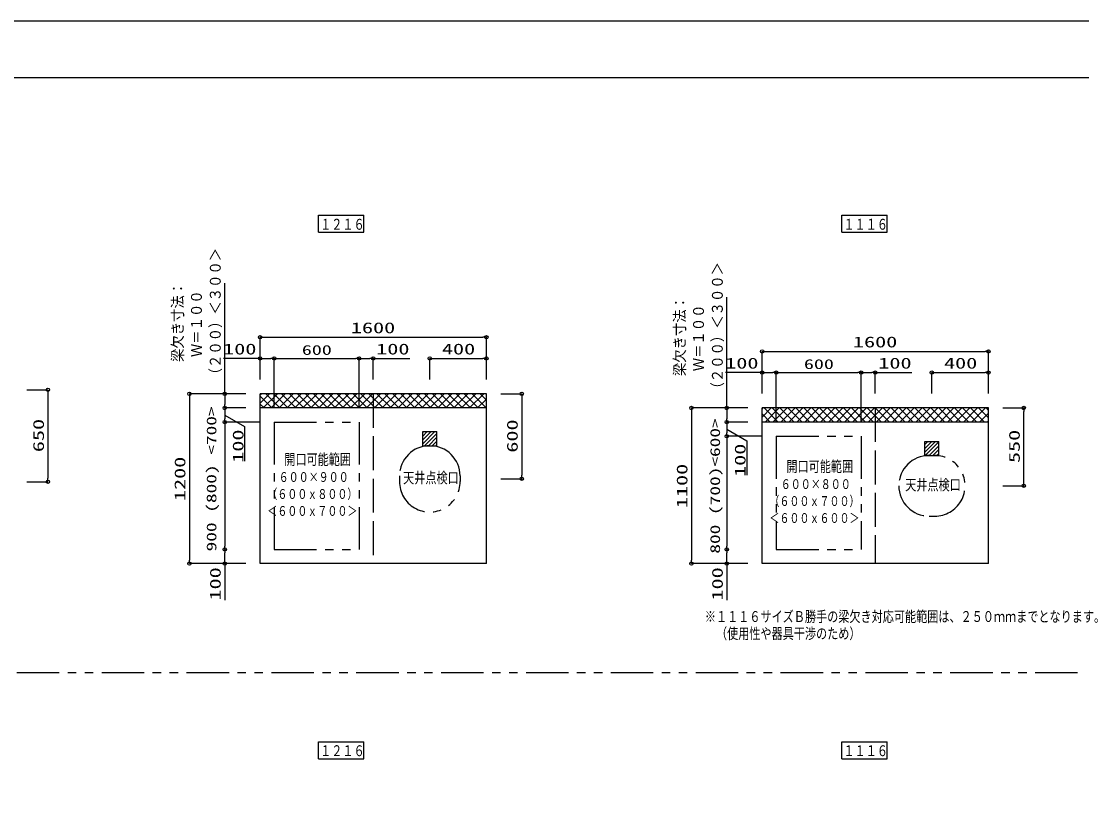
# Model space of a CAD drawing. Units: millimetres on the paper. Extents: x -305 to 305, y -152 to 152.
# Drawn here: x -86.6 to 100.8, y 8.4 to 148.5 of the extents above; entities that cross this region are included whole.
import ezdxf
from ezdxf.enums import TextEntityAlignment as Align

# ---------------------------------------------------------------- set-up
doc = ezdxf.new("R2010")
doc.units = ezdxf.units.MM
doc.linetypes.add('DASHED', pattern=[7.5, 6, -1.5])
doc.linetypes.add('USER2', pattern=[15, 7.5, -1.5, 1.5, -1.5, 1.5, -1.5])
for name, color, linetype, lineweight in [('0-0_VIEW0004', 7, 'Continuous', 25), ('0-2_図面枠', 3, 'Continuous', 25), ('0-3_0', 7, 'Continuous', 25), ('0-4_DEFPOINTS', 7, 'Continuous', 25)]:
    doc.layers.add(name, color=color, linetype=linetype, lineweight=lineweight)
doc.styles.add('ＭＳ ゴシック', font='')
doc.styles.get('ＭＳ ゴシック').set_extended_font_data('MS Gothic')

# ---------------------------------------------------------------- blocks, each defined once
blk = doc.blocks.new('_ORIGIN')
at = {"layer": '0-3_0'}
blk.add_line((0, 0), (-1, 0), dxfattribs=at)
blk.add_circle((0, 0), 0.5, dxfattribs=at)
blk = doc.blocks.new('X123')
at = {"layer": '0-3_0', "style": 'ＭＳ ゴシック', "width": 0.9}
for s, p in [('（２００）＜３００＞', (-81.017, 230.862)), ('梁欠き寸法：', (-87.683, 234.29)), ('Ｗ＝１００', (-84.35, 235.148))]:
    blk.add_text(s, height=1.921, rotation=90, dxfattribs=at).set_placement(p, align=Align.BOTTOM_LEFT)
blk = doc.blocks.new('X127')
at = {"layer": '0-3_0', "style": 'ＭＳ ゴシック', "width": 0.9}
for s, p in [('（２００）＜３００＞', (-169.767, 233.362)), ('梁欠き寸法：', (-176.433, 236.79)), ('Ｗ＝１００', (-173.1, 237.648))]:
    blk.add_text(s, height=1.921, rotation=90, dxfattribs=at).set_placement(p, align=Align.BOTTOM_LEFT)

msp = doc.modelspace()

# ---------------------------------------------------------------- linework, layer by layer
at = {"layer": '0-0_VIEW0004'}
for p, q in [((-34.068, 111.203), (-34.068, 114.203)), ((-34.068, 114.203), (-26.068, 114.203)), ((-26.068, 111.203), (-26.068, 114.203)), ((58.432, 111.203), (58.432, 114.203)), ((58.432, 114.203), (66.432, 114.203)), ((66.432, 111.203), (66.432, 114.203)), ((-34.068, 111.203), (-26.068, 111.203)), ((58.432, 111.203), (66.432, 111.203)), ((-50.654, 82.655), (-50.654, 102.221)), ((38.096, 80.155), (38.096, 99.721)), ((-44.406, 85.195), (-44.406, 92.655)), ((-43.806, 92.655), (-5.006, 92.655)), ((-4.406, 85.195), (-4.406, 92.655)), ((44.344, 82.695), (44.344, 90.155)), ((44.944, 90.155), (83.744, 90.155)), ((84.344, 82.695), (84.344, 90.155)), ((-44.406, 88.905), (-50.863, 88.905)), ((-44.406, 85.195), (-44.406, 88.905)), ((-43.806, 88.905), (-42.506, 88.905)), ((-41.906, 85.195), (-41.906, 88.905)), ((-41.906, 80.195), (-41.906, 88.905)), ((-41.306, 88.905), (-27.506, 88.905)), ((-26.906, 85.872), (-26.906, 88.905)), ((-26.906, 80.195), (-26.906, 88.905)), ((-26.306, 88.905), (-25.006, 88.905)), ((-14.406, 85.195), (-14.406, 88.905)), ((-13.806, 88.905), (-5.006, 88.905)), ((-4.406, 85.195), (-4.406, 88.905)), ((44.344, 86.405), (37.887, 86.405)), ((44.344, 82.695), (44.344, 86.405)), ((44.944, 86.405), (46.244, 86.405)), ((46.844, 82.695), (46.844, 86.405)), ((46.844, 77.695), (46.844, 86.405)), ((47.444, 86.405), (61.244, 86.405)), ((61.844, 83.372), (61.844, 86.405)), ((61.844, 77.695), (61.844, 86.405)), ((62.444, 86.405), (63.744, 86.405)), ((74.344, 82.695), (74.344, 86.405)), ((74.944, 86.405), (83.744, 86.405)), ((84.344, 82.695), (84.344, 86.405)), ((-85.616, 83.375), (-81.905, 83.375)), ((-81.905, 82.775), (-81.905, 67.725)), ((-46.946, 82.655), (-56.904, 82.655)), ((-46.946, 82.655), (-50.654, 82.655)), ((-4.406, 82.655), (-44.406, 82.655)), ((-44.406, 52.655), (-44.406, 82.655)), ((-4.406, 52.655), (-4.406, 82.655)), ((-1.866, 82.654), (1.845, 82.654)), ((-56.904, 82.055), (-56.904, 53.255)), ((-50.654, 82.055), (-50.654, 80.755)), ((1.845, 82.054), (1.845, 68.254)), ((-50.656, 79.555), (-50.656, 78.255)), ((-46.946, 80.155), (-50.654, 80.155)), ((-4.406, 80.155), (-44.406, 80.155)), ((41.804, 80.155), (31.846, 80.155)), ((31.846, 79.555), (31.846, 53.255)), ((41.804, 80.155), (38.096, 80.155)), ((38.096, 79.555), (38.096, 78.255)), ((84.344, 80.155), (44.344, 80.155)), ((84.344, 52.655), (84.344, 80.155)), ((86.884, 80.154), (90.594, 80.154)), ((90.594, 67.004), (90.594, 79.554)), ((-46.946, 77.655), (-50.656, 77.655)), ((-44.446, 77.655), (-50.654, 77.655)), ((-50.654, 77.055), (-50.654, 55.755)), ((38.094, 77.055), (38.094, 75.755)), ((41.804, 77.655), (38.096, 77.655)), ((84.344, 77.655), (44.344, 77.655)), ((41.804, 75.155), (38.094, 75.155)), ((44.304, 75.155), (38.096, 75.155)), ((38.096, 74.555), (38.096, 55.755)), ((-1.866, 67.654), (1.845, 67.654)), ((-85.616, 67.125), (-81.905, 67.125)), ((86.884, 66.404), (90.594, 66.404)), ((-50.655, 53.255), (-50.655, 54.555)), ((38.095, 53.255), (38.095, 54.555)), ((-46.946, 52.655), (-56.904, 52.655)), ((-50.655, 52.655), (-50.655, 46.197)), ((-4.406, 52.655), (-44.406, 52.655)), ((41.804, 52.655), (31.846, 52.655)), ((38.095, 52.655), (38.095, 46.197)), ((-34.068, 18.173), (-34.068, 21.173)), ((-34.068, 21.173), (-26.068, 21.173)), ((-26.068, 18.173), (-26.068, 21.173)), ((58.432, 18.173), (58.432, 21.173)), ((58.432, 21.173), (66.432, 21.173)), ((66.432, 18.173), (66.432, 21.173)), ((-34.068, 18.173), (-26.068, 18.173)), ((58.432, 18.173), (66.432, 18.173))]:
    msp.add_line(p, q, dxfattribs=at)
at = {"layer": '0-0_VIEW0004', "linetype": 'DASHED'}
for p, q in [((-24.406, 82.655), (-24.406, 52.655)), ((64.344, 80.155), (64.344, 52.655))]:
    msp.add_line(p, q, dxfattribs=at)
at = {"layer": '0-0_VIEW0004', "linetype": 'USER2'}
for p, q in [((-41.906, 77.655), (-41.906, 55.155)), ((-41.906, 77.655), (-26.906, 77.655)), ((-26.906, 77.655), (-26.906, 55.155)), ((46.844, 75.155), (46.844, 55.155)), ((73.862, 71.767), (74.862, 71.767)), ((-19.769, 68.137), (-19.769, 67.137)), ((-9.044, 68.137), (-9.044, 67.137)), ((73.862, 61.042), (74.862, 61.042)), ((-41.906, 55.155), (-26.906, 55.155)), ((46.844, 55.155), (61.844, 55.155))]:
    msp.add_line(p, q, dxfattribs=at)
at = {"layer": '0-0_VIEW0004', "color": 40}
for p, q in [((-15.656, 73.492), (-15.656, 75.992)), ((-15.656, 75.992), (-13.156, 75.992)), ((-13.156, 73.492), (-13.156, 75.992)), ((-15.656, 73.492), (-13.156, 73.492)), ((75.594, 71.742), (75.594, 74.242)), ((73.094, 71.742), (75.594, 71.742))]:
    msp.add_line(p, q, dxfattribs=at)
at = {"layer": '0-0_VIEW0004', "color": 160, "linetype": 'USER2'}
msp.add_line((100.103, 33.375), (-268.854, 33.375), dxfattribs=at)
at = {"layer": '0-0_VIEW0004'}
for points in [[(-24.406, 85.195), (-24.406, 88.905), (-17.949, 88.905)], [(64.344, 82.695), (64.344, 86.405), (70.816, 86.405)], [(-50.656, 78.905), (-47.133, 76.87), (-47.133, 70.755)], [(84.344, 52.655), (44.344, 52.655), (44.344, 80.155)], [(38.094, 76.405), (41.617, 74.37), (41.617, 68.255)]]:
    msp.add_lwpolyline(points, dxfattribs=at)
at = {"layer": '0-0_VIEW0004', "linetype": 'USER2'}
msp.add_lwpolyline([(46.844, 75.155), (61.844, 75.155), (61.844, 55.155)], dxfattribs=at)
at = {"layer": '0-0_VIEW0004', "color": 40}
msp.add_lwpolyline([(73.094, 71.742), (73.094, 74.242), (75.594, 74.242)], dxfattribs=at)
at = {"layer": '0-0_VIEW0004', "linetype": 'USER2'}
for centre, start, end in [((-14.406, 68.137), 89.99998, 179.99996), ((-14.406, 68.137), 0.00002, 89.99998), ((73.862, 66.405), 90.00002, 179.99998), ((74.862, 66.405), 269.99996, 90), ((-14.406, 67.137), 179.99996, 0), ((73.862, 66.405), 179.99998, 269.99996)]:
    msp.add_arc(centre, 5.362, start, end, dxfattribs=at)
at = {"layer": '0-2_図面枠'}
msp.add_lwpolyline([(-291.017, -138.498), (108.983, -138.498), (108.983, 138.502), (-291.017, 138.502)], close=True, dxfattribs=at)
at = {"layer": '0-3_0'}
for p, q in [((-44.406, 81.001), (-42.753, 82.655)), ((-44.406, 82.405), (-44.156, 82.655)), ((-43.85, 80.155), (-41.35, 82.655)), ((-40.904, 80.155), (-43.404, 82.655)), ((-42.447, 80.155), (-39.947, 82.655)), ((-39.501, 80.155), (-42.001, 82.655)), ((-41.044, 80.155), (-38.544, 82.655)), ((-38.098, 80.155), (-40.598, 82.655)), ((-39.64, 80.155), (-37.14, 82.655)), ((-36.695, 80.155), (-39.195, 82.655)), ((-38.237, 80.155), (-35.737, 82.655)), ((-35.292, 80.155), (-37.792, 82.655)), ((-36.834, 80.155), (-34.334, 82.655)), ((-33.888, 80.155), (-36.388, 82.655)), ((-35.431, 80.155), (-32.931, 82.655)), ((-32.485, 80.155), (-34.985, 82.655)), ((-34.028, 80.155), (-31.528, 82.655)), ((-31.082, 80.155), (-33.582, 82.655)), ((-32.625, 80.155), (-30.125, 82.655)), ((-29.679, 80.155), (-32.179, 82.655)), ((-31.221, 80.155), (-28.721, 82.655)), ((-28.276, 80.155), (-30.776, 82.655)), ((-29.818, 80.155), (-27.318, 82.655)), ((-26.873, 80.155), (-29.373, 82.655)), ((-28.415, 80.155), (-25.915, 82.655)), ((-25.469, 80.155), (-27.969, 82.655)), ((-27.012, 80.155), (-24.512, 82.655)), ((-24.066, 80.155), (-26.566, 82.655)), ((-25.609, 80.155), (-23.109, 82.655)), ((-22.663, 80.155), (-25.163, 82.655)), ((-24.206, 80.155), (-21.706, 82.655)), ((-21.26, 80.155), (-23.76, 82.655)), ((-22.802, 80.155), (-20.302, 82.655)), ((-19.857, 80.155), (-22.357, 82.655)), ((-21.399, 80.155), (-18.899, 82.655)), ((-18.454, 80.155), (-20.954, 82.655)), ((-19.996, 80.155), (-17.496, 82.655)), ((-17.05, 80.155), (-19.55, 82.655)), ((-18.593, 80.155), (-16.093, 82.655)), ((-15.647, 80.155), (-18.147, 82.655)), ((-17.19, 80.155), (-14.69, 82.655)), ((-14.244, 80.155), (-16.744, 82.655)), ((-15.787, 80.155), (-13.287, 82.655)), ((-12.841, 80.155), (-15.341, 82.655)), ((-14.383, 80.155), (-11.883, 82.655)), ((-11.438, 80.155), (-13.938, 82.655)), ((-12.98, 80.155), (-10.48, 82.655)), ((-10.035, 80.155), (-12.535, 82.655)), ((-11.577, 80.155), (-9.077, 82.655)), ((-8.631, 80.155), (-11.131, 82.655)), ((-10.174, 80.155), (-7.674, 82.655)), ((-7.228, 80.155), (-9.728, 82.655)), ((-8.771, 80.155), (-6.271, 82.655)), ((-5.825, 80.155), (-8.325, 82.655)), ((-7.368, 80.155), (-4.868, 82.655)), ((-4.422, 80.155), (-6.922, 82.655)), ((-4.406, 81.542), (-5.519, 82.655)), ((-42.307, 80.155), (-44.406, 82.253)), ((-43.711, 80.155), (-44.406, 80.85)), ((-5.964, 80.155), (-4.406, 81.713)), ((-4.561, 80.155), (-4.406, 80.31)), ((44.344, 78.546), (45.953, 80.155)), ((44.344, 79.949), (44.549, 80.155)), ((45.786, 77.655), (44.344, 79.096)), ((47.189, 77.655), (44.689, 80.155)), ((44.856, 77.655), (47.356, 80.155)), ((48.592, 77.655), (46.092, 80.155)), ((46.259, 77.655), (48.759, 80.155)), ((49.995, 77.655), (47.495, 80.155)), ((47.662, 77.655), (50.162, 80.155)), ((51.398, 77.655), (48.898, 80.155)), ((49.065, 77.655), (51.565, 80.155)), ((52.802, 77.655), (50.302, 80.155)), ((50.468, 77.655), (52.968, 80.155)), ((54.205, 77.655), (51.705, 80.155)), ((51.872, 77.655), (54.372, 80.155)), ((55.608, 77.655), (53.108, 80.155)), ((53.275, 77.655), (55.775, 80.155)), ((57.011, 77.655), (54.511, 80.155)), ((54.678, 77.655), (57.178, 80.155)), ((58.414, 77.655), (55.914, 80.155)), ((56.081, 77.655), (58.581, 80.155)), ((59.817, 77.655), (57.317, 80.155)), ((57.484, 77.655), (59.984, 80.155)), ((61.221, 77.655), (58.721, 80.155)), ((58.887, 77.655), (61.387, 80.155)), ((62.624, 77.655), (60.124, 80.155)), ((60.291, 77.655), (62.791, 80.155)), ((64.027, 77.655), (61.527, 80.155)), ((61.694, 77.655), (64.194, 80.155)), ((65.43, 77.655), (62.93, 80.155)), ((63.097, 77.655), (65.597, 80.155)), ((66.833, 77.655), (64.333, 80.155)), ((64.5, 77.655), (67, 80.155)), ((68.236, 77.655), (65.736, 80.155)), ((65.903, 77.655), (68.403, 80.155)), ((69.64, 77.655), (67.14, 80.155)), ((67.306, 77.655), (69.806, 80.155)), ((71.043, 77.655), (68.543, 80.155)), ((68.71, 77.655), (71.21, 80.155)), ((72.446, 77.655), (69.946, 80.155)), ((70.113, 77.655), (72.613, 80.155)), ((73.849, 77.655), (71.349, 80.155)), ((71.516, 77.655), (74.016, 80.155)), ((75.252, 77.655), (72.752, 80.155)), ((72.919, 77.655), (75.419, 80.155)), ((76.655, 77.655), (74.155, 80.155)), ((74.322, 77.655), (76.822, 80.155)), ((78.059, 77.655), (75.559, 80.155)), ((75.725, 77.655), (78.225, 80.155)), ((79.462, 77.655), (76.962, 80.155)), ((77.129, 77.655), (79.629, 80.155)), ((80.865, 77.655), (78.365, 80.155)), ((78.532, 77.655), (81.032, 80.155)), ((82.268, 77.655), (79.768, 80.155)), ((79.935, 77.655), (82.435, 80.155)), ((83.671, 77.655), (81.171, 80.155)), ((81.338, 77.655), (83.838, 80.155)), ((84.344, 78.385), (82.574, 80.155)), ((82.741, 77.655), (84.344, 79.257)), ((84.344, 79.788), (83.978, 80.155)), ((44.383, 77.655), (44.344, 77.693)), ((84.144, 77.655), (84.344, 77.854))]:
    msp.add_line(p, q, dxfattribs=at)
at = {"layer": '0-3_0', "color": 40}
for p, q in [((-15.656, 73.83), (-13.494, 75.992)), ((-15.656, 74.503), (-14.167, 75.992)), ((-15.656, 75.177), (-14.841, 75.992)), ((-15.656, 75.85), (-15.514, 75.992)), ((-15.32, 73.492), (-13.156, 75.656)), ((-14.647, 73.492), (-13.156, 74.983)), ((-13.973, 73.492), (-13.156, 74.309)), ((-13.3, 73.492), (-13.156, 73.636)), ((73.094, 72.328), (75.008, 74.242)), ((73.094, 73.002), (74.334, 74.242)), ((73.094, 73.675), (73.661, 74.242)), ((73.181, 71.742), (75.594, 74.155)), ((73.855, 71.742), (75.594, 73.481)), ((74.528, 71.742), (75.594, 72.808)), ((75.202, 71.742), (75.594, 72.134))]:
    msp.add_line(p, q, dxfattribs=at)
at = {"layer": '0-4_DEFPOINTS'}
msp.add_line((118.983, 148.502), (-301.017, 148.502), dxfattribs=at)

# ---------------------------------------------------------------- block references
at = {"layer": '0-0_VIEW0004'}
for name in ['X127', 'X123']:
    msp.add_blockref(name, (118.983, -148.498), dxfattribs=at)
at = {"layer": '0-0_VIEW0004', "xscale": 0.6, "yscale": 0.6}
for p, rotation in [((-44.406, 92.655), 180), ((44.344, 90.155), 180), ((-44.406, 88.905), 180), ((-41.906, 88.905), 180), ((-26.906, 88.905), 180), ((-14.406, 88.905), 180), ((44.344, 86.405), 180), ((46.844, 86.405), 180), ((61.844, 86.405), 180), ((74.344, 86.405), 180), ((-81.905, 83.375), 90), ((-56.904, 82.655), 90), ((-50.654, 82.655), 90), ((1.845, 82.654), 90), ((-50.654, 80.155), 270), ((-50.656, 80.155), 90), ((31.846, 80.155), 90), ((38.096, 80.155), 90), ((90.594, 80.154), 90), ((-50.656, 77.655), 270), ((-50.654, 77.655), 90), ((38.094, 77.655), 90), ((38.096, 77.655), 270), ((38.094, 75.155), 270), ((38.096, 75.155), 90), ((-81.905, 67.125), 270), ((1.845, 67.654), 270), ((90.594, 66.404), 270), ((-50.655, 55.155), 90), ((-50.654, 55.155), 270), ((38.095, 55.155), 90), ((38.096, 55.155), 270), ((-56.904, 52.655), 270), ((-50.655, 52.655), 270), ((31.846, 52.655), 270), ((38.095, 52.655), 270)]:
    msp.add_blockref('_ORIGIN', p, dxfattribs=dict(at, rotation=rotation))
for p in [(-4.406, 92.655), (84.344, 90.155), (-41.906, 88.905), (-26.906, 88.905), (-24.406, 88.905), (-4.406, 88.905), (46.844, 86.405), (61.844, 86.405), (64.344, 86.405), (84.344, 86.405)]:
    msp.add_blockref('_ORIGIN', p, dxfattribs=at)

# ---------------------------------------------------------------- texts
at = {"layer": '0-0_VIEW0004', "style": 'ＭＳ ゴシック'}
for s, height, width, p in [('１２１６', 1.921, 0.75, (-33.782, 111.083)), ('１１１６', 1.921, 0.75, (58.718, 111.083)), ('1600', 1.921, 1.5, (-28.358, 92.784)), ('1600', 1.921, 1.5, (60.392, 90.284)), ('100', 1.921, 1.5, (-50.935, 89.034)), ('600', 1.73, 1.5, (-37.02, 89.021)), ('100', 1.921, 1.5, (-23.878, 89.034)), ('400', 1.921, 1.5, (-12.262, 89.034)), ('100', 1.921, 1.5, (37.815, 86.534)), ('600', 1.73, 1.5, (51.73, 86.521)), ('100', 1.921, 1.5, (64.88, 86.534)), ('400', 1.921, 1.5, (76.488, 86.534)), ('開口可能範囲', 1.921, 0.75, (-40.121, 69.53)), ('開口可能範囲', 1.921, 0.75, (48.629, 68.28)), ('６００×９００', 1.73, 0.75, (-41.121, 66.57)), ('天井点検口', 1.921, 0.75, (-19.121, 66.284)), ('６００×８００', 1.73, 0.75, (47.629, 65.32)), ('天井点検口', 1.921, 0.75, (69.629, 65.034)), ('（６００ｘ８００）', 1.73, 0.75, (-43.121, 63.573)), ('（６００ｘ７００）', 1.73, 0.75, (45.629, 62.323)), ('＜６００ｘ７００＞', 1.73, 0.75, (-43.121, 60.575)), ('＜６００ｘ６００＞', 1.73, 0.75, (45.629, 59.325)), ('※１１１６サイズＢ勝手の梁欠き対応可能範囲は、２５０ｍｍまでとなります。', 1.921, 0.75, (34.222, 41.762)), ('\u3000（使用性や器具干渉のため）', 1.921, 0.75, (34.222, 38.765)), ('１２１６', 1.921, 0.75, (-33.782, 18.054)), ('１１１６', 1.921, 0.75, (58.718, 18.054))]:
    msp.add_text(s, height=height, dxfattribs=dict(at, width=width)).set_placement(p, align=Align.BOTTOM_LEFT)
for s, height, width, p in [('900 (800) <700>', 1.732, 1.45, (-51.61, 54.81)), ('650', 1.921, 1.5, (-82.035, 72.346)), ('600', 1.921, 1.5, (1.715, 72.251)), ('800 (700)<600>', 1.732, 1.45, (37.42, 54.409)), ('100', 1.921, 1.5, (-46.763, 70.468)), ('550', 1.921, 1.5, (90.464, 70.423)), ('100', 1.921, 1.5, (41.987, 67.968)), ('1200', 1.921, 1.5, (-57.034, 63.703)), ('1100', 1.921, 1.5, (31.716, 62.453)), ('100', 1.921, 1.5, (-50.785, 46.126)), ('100', 1.921, 1.5, (37.965, 46.126))]:
    msp.add_text(s, height=height, rotation=90, dxfattribs=dict(at, width=width)).set_placement(p, align=Align.BOTTOM_LEFT)

doc.saveas('drawing.dxf')
